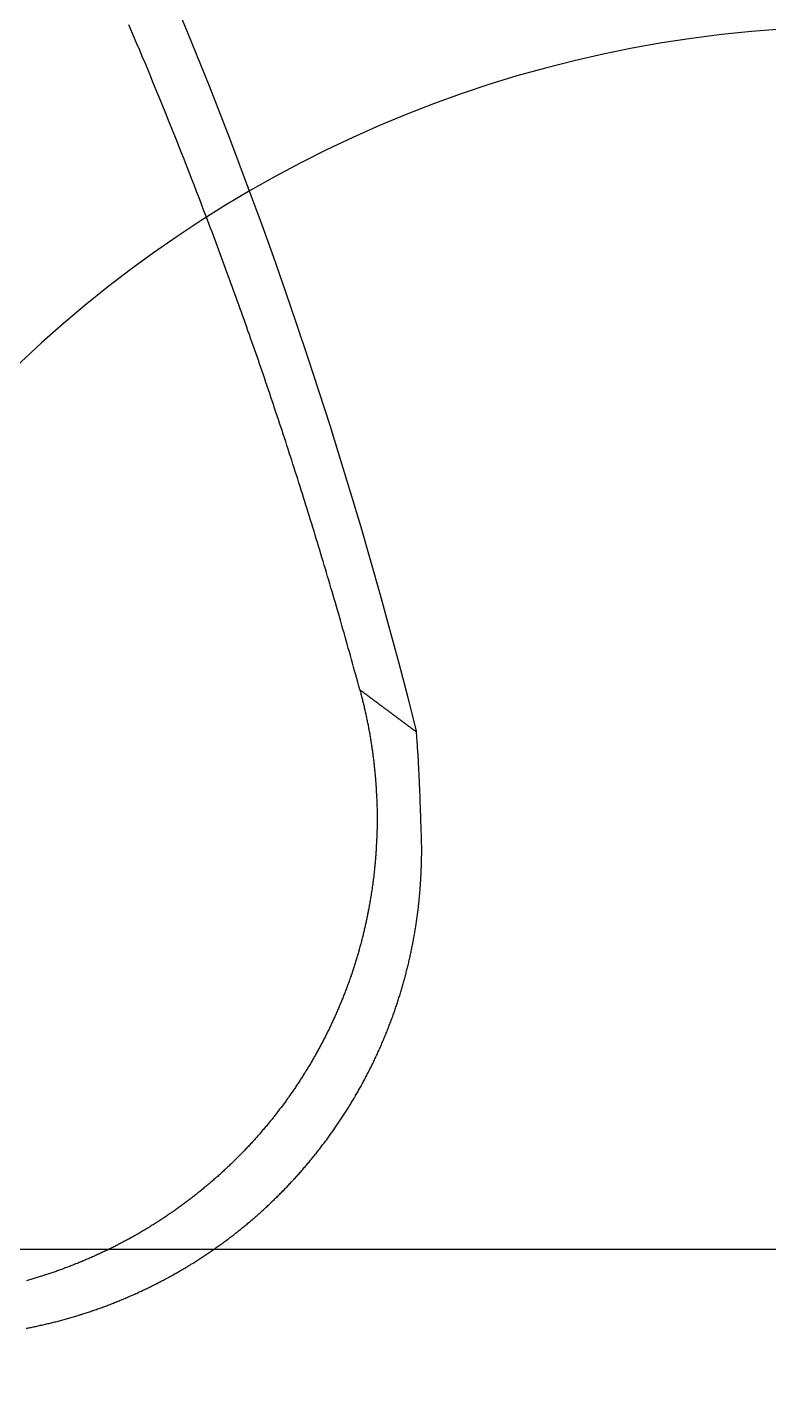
# Model space of a CAD drawing. Extents: x -139 to 76, y -217 to 47.
# Drawn here: x 37.97 to 45.55, y -1.51 to 12.5 of the extents above; entities that cross this region are included whole.
import ezdxf

# ---------------------------------------------------------------- set-up
doc = ezdxf.new("R2010")
doc.units = 0
doc.linetypes.add('CENTER', pattern=[50.8, 31.75, -6.35, 6.35, -6.35])
doc.linetypes.add('DASHED', pattern=[19.05, 12.7, -6.35])
doc.layers.get('0').update_dxf_attribs({"linetype": 'CONTINUOUS'})
doc.layers.add('CENTER', color=1, linetype='CONTINUOUS')

msp = doc.modelspace()

# ---------------------------------------------------------------- linework, layer by layer
at = {"color": 7}
msp.add_polyline3d([(39.799, 10.558, 0), (39.773, 10.624, 0), (39.748, 10.69, 0), (39.723, 10.756, 0), (39.697, 10.822, 0), (39.672, 10.888, 0), (39.646, 10.954, 0), (39.62, 11.02, 0), (39.595, 11.086, 0), (39.569, 11.152, 0), (39.543, 11.218, 0), (39.517, 11.284, 0), (39.49, 11.35, 0), (39.464, 11.416, 0), (39.438, 11.481, 0), (39.411, 11.547, 0), (39.385, 11.613, 0), (39.358, 11.678, 0), (39.332, 11.744, 0), (39.305, 11.809, 0), (39.278, 11.875, 0), (39.251, 11.94, 0), (39.224, 12.006, 0), (39.197, 12.071, 0), (39.17, 12.136, 0), (39.142, 12.201, 0), (39.115, 12.267, 0), (39.087, 12.332, 0), (39.06, 12.397, 0), (39.032, 12.462, 0), (39.005, 12.527, 0)], dxfattribs=at)
at = {"color": 3}
for points in [[(41.367, 5.723, 0), (41.357, 5.762, 0), (41.346, 5.801, 0), (41.336, 5.84, 0), (41.325, 5.878, 0), (41.314, 5.917, 0), (41.303, 5.956, 0), (41.293, 5.995, 0), (41.282, 6.034, 0), (41.271, 6.073, 0), (41.26, 6.111, 0), (41.249, 6.15, 0), (41.239, 6.189, 0), (41.228, 6.228, 0), (41.217, 6.266, 0), (41.206, 6.305, 0), (41.195, 6.344, 0), (41.184, 6.382, 0), (41.173, 6.421, 0), (41.162, 6.46, 0), (41.151, 6.498, 0), (41.139, 6.537, 0), (41.128, 6.575, 0), (41.117, 6.614, 0), (41.106, 6.653, 0), (41.094, 6.691, 0), (41.083, 6.73, 0), (41.072, 6.768, 0), (41.061, 6.807, 0), (41.049, 6.845, 0), (41.038, 6.884, 0), (41.026, 6.922, 0), (41.015, 6.961, 0), (41.004, 6.999, 0), (40.992, 7.038, 0), (40.98, 7.076, 0), (40.969, 7.115, 0), (40.957, 7.153, 0), (40.946, 7.192, 0), (40.934, 7.23, 0), (40.922, 7.268, 0), (40.911, 7.307, 0), (40.899, 7.345, 0), (40.887, 7.383, 0), (40.875, 7.422, 0), (40.864, 7.46, 0), (40.852, 7.498, 0), (40.84, 7.537, 0), (40.828, 7.575, 0), (40.816, 7.613, 0), (40.804, 7.651, 0), (40.792, 7.69, 0), (40.78, 7.728, 0), (40.768, 7.766, 0), (40.756, 7.804, 0), (40.744, 7.842, 0), (40.732, 7.881, 0), (40.72, 7.919, 0), (40.707, 7.957, 0), (40.695, 7.995, 0), (40.683, 8.033, 0), (40.671, 8.071, 0), (40.658, 8.109, 0), (40.646, 8.147, 0), (40.634, 8.185, 0), (40.621, 8.224, 0), (40.609, 8.262, 0), (40.596, 8.3, 0), (40.584, 8.338, 0), (40.572, 8.376, 0), (40.559, 8.414, 0), (40.546, 8.452, 0), (40.534, 8.49, 0), (40.521, 8.527, 0), (40.509, 8.565, 0), (40.496, 8.603, 0), (40.483, 8.641, 0), (40.471, 8.679, 0), (40.458, 8.717, 0), (40.445, 8.755, 0), (40.432, 8.793, 0), (40.419, 8.831, 0), (40.407, 8.868, 0), (40.394, 8.906, 0), (40.381, 8.944, 0), (40.368, 8.982, 0), (40.355, 9.02, 0), (40.342, 9.057, 0), (40.329, 9.095, 0), (40.316, 9.133, 0), (40.303, 9.171, 0), (40.289, 9.208, 0), (40.276, 9.246, 0), (40.263, 9.284, 0), (40.25, 9.321, 0), (40.237, 9.359, 0), (40.223, 9.397, 0), (40.21, 9.434, 0), (40.197, 9.472, 0), (40.184, 9.51, 0), (40.17, 9.547, 0), (40.157, 9.585, 0), (40.143, 9.622, 0), (40.13, 9.66, 0), (40.116, 9.697, 0), (40.103, 9.735, 0), (40.089, 9.773, 0), (40.076, 9.81, 0), (40.062, 9.848, 0), (40.049, 9.885, 0), (40.035, 9.923, 0), (40.021, 9.96, 0), (40.008, 9.997, 0), (39.994, 10.035, 0), (39.98, 10.072, 0), (39.966, 10.11, 0), (39.952, 10.147, 0), (39.939, 10.184, 0), (39.925, 10.222, 0), (39.911, 10.259, 0), (39.897, 10.296, 0), (39.883, 10.334, 0), (39.869, 10.371, 0), (39.855, 10.409, 0), (39.841, 10.446, 0), (39.827, 10.483, 0), (39.813, 10.52, 0), (39.799, 10.558, 0)], [(41.367, 5.723, 0), (41.37, 5.712, 0), (41.373, 5.701, 0), (41.376, 5.69, 0), (41.379, 5.678, 0), (41.382, 5.667, 0), (41.385, 5.656, 0), (41.388, 5.645, 0), (41.391, 5.634, 0), (41.393, 5.623, 0), (41.396, 5.611, 0), (41.399, 5.6, 0), (41.402, 5.589, 0), (41.404, 5.578, 0), (41.407, 5.567, 0), (41.41, 5.555, 0), (41.412, 5.544, 0), (41.415, 5.533, 0), (41.417, 5.522, 0), (41.42, 5.511, 0), (41.423, 5.499, 0), (41.425, 5.488, 0), (41.428, 5.477, 0), (41.43, 5.466, 0), (41.432, 5.455, 0), (41.435, 5.443, 0), (41.437, 5.432, 0), (41.439, 5.421, 0), (41.442, 5.41, 0), (41.444, 5.399, 0), (41.446, 5.387, 0), (41.449, 5.376, 0), (41.451, 5.365, 0), (41.453, 5.354, 0), (41.455, 5.342, 0), (41.457, 5.331, 0), (41.459, 5.32, 0), (41.461, 5.309, 0), (41.463, 5.297, 0), (41.465, 5.286, 0), (41.468, 5.275, 0), (41.469, 5.264, 0), (41.471, 5.252, 0), (41.473, 5.241, 0), (41.475, 5.23, 0), (41.477, 5.218, 0), (41.479, 5.207, 0), (41.481, 5.196, 0), (41.483, 5.185, 0), (41.484, 5.173, 0), (41.486, 5.162, 0), (41.488, 5.151, 0), (41.489, 5.139, 0), (41.491, 5.128, 0), (41.493, 5.117, 0), (41.494, 5.106, 0), (41.496, 5.094, 0), (41.498, 5.083, 0), (41.499, 5.072, 0), (41.501, 5.06, 0), (41.502, 5.049, 0), (41.504, 5.038, 0), (41.505, 5.026, 0), (41.506, 5.015, 0), (41.508, 5.004, 0), (41.509, 4.992, 0), (41.51, 4.981, 0), (41.512, 4.97, 0), (41.513, 4.958, 0), (41.514, 4.947, 0), (41.515, 4.936, 0), (41.517, 4.924, 0), (41.518, 4.913, 0), (41.519, 4.902, 0), (41.52, 4.89, 0), (41.521, 4.879, 0), (41.522, 4.868, 0), (41.523, 4.856, 0), (41.524, 4.845, 0), (41.525, 4.833, 0), (41.526, 4.822, 0), (41.527, 4.811, 0), (41.528, 4.799, 0), (41.529, 4.788, 0), (41.53, 4.777, 0), (41.531, 4.765, 0), (41.532, 4.754, 0), (41.532, 4.742, 0), (41.533, 4.731, 0), (41.534, 4.72, 0), (41.535, 4.708, 0), (41.535, 4.697, 0), (41.536, 4.685, 0), (41.536, 4.674, 0), (41.537, 4.663, 0), (41.538, 4.651, 0), (41.538, 4.64, 0), (41.539, 4.628, 0), (41.539, 4.617, 0), (41.54, 4.605, 0), (41.54, 4.594, 0), (41.541, 4.582, 0), (41.541, 4.571, 0), (41.541, 4.56, 0), (41.542, 4.548, 0), (41.542, 4.537, 0), (41.542, 4.525, 0), (41.543, 4.514, 0), (41.543, 4.502, 0), (41.543, 4.491, 0), (41.543, 4.479, 0), (41.543, 4.468, 0), (41.544, 4.456, 0), (41.544, 4.445, 0), (41.544, 4.433, 0), (41.544, 4.422, 0), (41.544, 4.41, 0), (41.544, 4.399, 0), (41.544, 4.387, 0), (41.544, 4.376, 0), (41.544, 4.364, 0), (41.544, 4.353, 0), (41.543, 4.341, 0), (41.543, 4.33, 0), (41.543, 4.318, 0), (41.543, 4.307, 0), (41.543, 4.295, 0), (41.542, 4.284, 0), (41.542, 4.272, 0), (41.542, 4.26, 0), (41.541, 4.249, 0), (41.541, 4.237, 0), (41.541, 4.226, 0), (41.54, 4.214, 0), (41.54, 4.203, 0), (41.539, 4.191, 0), (41.539, 4.18, 0), (41.538, 4.168, 0), (41.538, 4.157, 0), (41.537, 4.145, 0), (41.536, 4.134, 0), (41.536, 4.122, 0), (41.535, 4.111, 0), (41.535, 4.099, 0), (41.534, 4.088, 0), (41.533, 4.076, 0), (41.532, 4.065, 0), (41.532, 4.053, 0), (41.531, 4.042, 0), (41.53, 4.03, 0), (41.529, 4.019, 0), (41.528, 4.007, 0), (41.527, 3.996, 0), (41.526, 3.984, 0), (41.525, 3.973, 0), (41.524, 3.961, 0), (41.523, 3.95, 0), (41.522, 3.938, 0), (41.521, 3.927, 0), (41.52, 3.915, 0), (41.519, 3.904, 0), (41.518, 3.892, 0), (41.517, 3.881, 0), (41.515, 3.869, 0), (41.514, 3.858, 0), (41.513, 3.846, 0), (41.511, 3.835, 0), (41.51, 3.824, 0), (41.509, 3.812, 0), (41.507, 3.801, 0), (41.506, 3.789, 0), (41.505, 3.778, 0), (41.503, 3.766, 0), (41.502, 3.755, 0), (41.5, 3.744, 0), (41.499, 3.732, 0), (41.497, 3.721, 0), (41.495, 3.709, 0), (41.494, 3.698, 0), (41.492, 3.687, 0), (41.49, 3.675, 0), (41.489, 3.664, 0), (41.487, 3.653, 0), (41.485, 3.641, 0), (41.484, 3.63, 0), (41.482, 3.619, 0), (41.48, 3.607, 0), (41.478, 3.596, 0), (41.476, 3.585, 0), (41.474, 3.573, 0), (41.472, 3.562, 0), (41.471, 3.551, 0), (41.468, 3.539, 0), (41.467, 3.528, 0), (41.464, 3.517, 0), (41.462, 3.506, 0), (41.46, 3.494, 0), (41.458, 3.483, 0), (41.456, 3.472, 0), (41.454, 3.461, 0), (41.452, 3.449, 0), (41.45, 3.438, 0), (41.447, 3.427, 0), (41.445, 3.416, 0), (41.443, 3.404, 0), (41.44, 3.393, 0), (41.438, 3.382, 0), (41.436, 3.371, 0), (41.433, 3.36, 0), (41.431, 3.348, 0), (41.428, 3.337, 0), (41.426, 3.326, 0), (41.423, 3.315, 0), (41.421, 3.304, 0), (41.418, 3.293, 0), (41.416, 3.282, 0), (41.413, 3.27, 0), (41.411, 3.259, 0), (41.408, 3.248, 0), (41.405, 3.237, 0), (41.403, 3.226, 0), (41.4, 3.215, 0), (41.397, 3.204, 0), (41.394, 3.193, 0), (41.392, 3.181, 0), (41.389, 3.17, 0), (41.386, 3.159, 0), (41.383, 3.148, 0), (41.38, 3.137, 0), (41.377, 3.126, 0), (41.374, 3.115, 0), (41.371, 3.104, 0), (41.368, 3.093, 0), (41.365, 3.082, 0), (41.362, 3.071, 0), (41.359, 3.06, 0), (41.356, 3.049, 0), (41.353, 3.038, 0), (41.349, 3.027, 0), (41.346, 3.016, 0), (41.343, 3.005, 0), (41.34, 2.994, 0), (41.337, 2.983, 0), (41.333, 2.972, 0), (41.33, 2.961, 0), (41.327, 2.95, 0), (41.323, 2.939, 0), (41.32, 2.928, 0), (41.316, 2.917, 0), (41.313, 2.906, 0), (41.309, 2.895, 0), (41.306, 2.884, 0), (41.302, 2.873, 0), (41.299, 2.863, 0), (41.295, 2.852, 0), (41.291, 2.841, 0), (41.288, 2.83, 0), (41.284, 2.819, 0), (41.28, 2.808, 0), (41.277, 2.797, 0), (41.273, 2.786, 0), (41.269, 2.775, 0), (41.265, 2.765, 0), (41.261, 2.754, 0), (41.258, 2.743, 0), (41.254, 2.732, 0), (41.25, 2.721, 0), (41.246, 2.71, 0), (41.242, 2.7, 0), (41.238, 2.689, 0), (41.234, 2.678, 0), (41.23, 2.667, 0), (41.226, 2.656, 0), (41.222, 2.646, 0), (41.218, 2.635, 0), (41.213, 2.624, 0), (41.209, 2.613, 0), (41.205, 2.603, 0), (41.201, 2.592, 0), (41.197, 2.581, 0), (41.192, 2.57, 0), (41.188, 2.56, 0), (41.184, 2.549, 0), (41.179, 2.538, 0), (41.175, 2.527, 0), (41.17, 2.517, 0), (41.166, 2.506, 0), (41.161, 2.495, 0), (41.157, 2.485, 0), (41.153, 2.474, 0), (41.148, 2.463, 0), (41.143, 2.453, 0), (41.139, 2.442, 0), (41.134, 2.431, 0), (41.13, 2.421, 0), (41.125, 2.41, 0), (41.12, 2.4, 0), (41.115, 2.389, 0), (41.111, 2.378, 0), (41.106, 2.368, 0), (41.101, 2.357, 0), (41.096, 2.347, 0), (41.091, 2.336, 0), (41.087, 2.326, 0), (41.082, 2.315, 0), (41.077, 2.305, 0), (41.072, 2.294, 0), (41.067, 2.284, 0), (41.062, 2.273, 0), (41.057, 2.263, 0), (41.052, 2.252, 0), (41.047, 2.242, 0), (41.041, 2.232, 0), (41.036, 2.221, 0), (41.031, 2.211, 0), (41.026, 2.201, 0), (41.021, 2.19, 0), (41.016, 2.18, 0), (41.011, 2.17, 0), (41.005, 2.159, 0), (41, 2.149, 0), (40.995, 2.139, 0), (40.989, 2.129, 0), (40.984, 2.118, 0), (40.979, 2.108, 0), (40.973, 2.098, 0), (40.968, 2.088, 0), (40.962, 2.078, 0), (40.957, 2.068, 0), (40.952, 2.058, 0), (40.946, 2.047, 0), (40.941, 2.037, 0), (40.935, 2.027, 0), (40.929, 2.017, 0), (40.924, 2.007, 0), (40.918, 1.997, 0), (40.913, 1.987, 0), (40.907, 1.977, 0), (40.901, 1.967, 0), (40.896, 1.957, 0), (40.89, 1.947, 0), (40.884, 1.937, 0), (40.878, 1.927, 0), (40.873, 1.917, 0), (40.867, 1.908, 0), (40.861, 1.898, 0), (40.855, 1.888, 0), (40.849, 1.878, 0), (40.843, 1.868, 0), (40.837, 1.858, 0), (40.831, 1.849, 0), (40.825, 1.839, 0), (40.819, 1.829, 0), (40.813, 1.819, 0), (40.807, 1.809, 0), (40.801, 1.8, 0), (40.795, 1.79, 0), (40.789, 1.78, 0), (40.783, 1.771, 0), (40.777, 1.761, 0), (40.771, 1.751, 0), (40.764, 1.742, 0), (40.758, 1.732, 0), (40.752, 1.722, 0), (40.746, 1.713, 0), (40.739, 1.703, 0), (40.733, 1.694, 0), (40.727, 1.684, 0), (40.72, 1.675, 0), (40.714, 1.665, 0), (40.708, 1.656, 0), (40.701, 1.646, 0), (40.695, 1.637, 0), (40.688, 1.627, 0), (40.682, 1.618, 0), (40.675, 1.608, 0), (40.669, 1.599, 0), (40.662, 1.589, 0), (40.656, 1.58, 0), (40.649, 1.571, 0), (40.642, 1.561, 0), (40.636, 1.552, 0), (40.629, 1.543, 0), (40.622, 1.533, 0), (40.616, 1.524, 0), (40.609, 1.515, 0), (40.602, 1.505, 0), (40.595, 1.496, 0), (40.589, 1.487, 0), (40.582, 1.478, 0), (40.575, 1.469, 0), (40.568, 1.459, 0), (40.561, 1.45, 0), (40.554, 1.441, 0), (40.547, 1.432, 0), (40.54, 1.423, 0), (40.533, 1.414, 0), (40.526, 1.405, 0), (40.519, 1.395, 0), (40.512, 1.386, 0), (40.505, 1.377, 0), (40.498, 1.368, 0), (40.491, 1.359, 0), (40.484, 1.35, 0), (40.476, 1.341, 0), (40.469, 1.332, 0), (40.462, 1.323, 0), (40.455, 1.314, 0), (40.447, 1.305, 0), (40.44, 1.296, 0), (40.433, 1.288, 0), (40.425, 1.279, 0), (40.418, 1.27, 0), (40.411, 1.261, 0), (40.403, 1.252, 0), (40.396, 1.243, 0), (40.389, 1.234, 0), (40.381, 1.226, 0), (40.373, 1.217, 0), (40.366, 1.208, 0), (40.358, 1.199, 0), (40.351, 1.19, 0), (40.343, 1.182, 0), (40.336, 1.173, 0), (40.328, 1.164, 0), (40.32, 1.156, 0), (40.313, 1.147, 0), (40.305, 1.138, 0), (40.297, 1.13, 0), (40.289, 1.121, 0), (40.282, 1.112, 0), (40.274, 1.104, 0), (40.266, 1.095, 0), (40.258, 1.087, 0), (40.25, 1.078, 0), (40.242, 1.07, 0), (40.235, 1.061, 0), (40.227, 1.053, 0), (40.219, 1.044, 0), (40.211, 1.036, 0), (40.203, 1.027, 0), (40.195, 1.019, 0), (40.187, 1.011, 0), (40.179, 1.002, 0), (40.171, 0.994, 0), (40.163, 0.986, 0), (40.154, 0.977, 0), (40.146, 0.969, 0), (40.138, 0.961, 0), (40.13, 0.953, 0), (40.122, 0.944, 0), (40.114, 0.936, 0), (40.106, 0.928, 0), (40.097, 0.92, 0), (40.089, 0.912, 0), (40.081, 0.904, 0), (40.073, 0.896, 0), (40.064, 0.887, 0), (40.056, 0.879, 0), (40.048, 0.871, 0), (40.039, 0.863, 0), (40.031, 0.855, 0), (40.023, 0.848, 0), (40.014, 0.84, 0), (40.006, 0.832, 0), (39.998, 0.824, 0), (39.989, 0.816, 0), (39.981, 0.808, 0), (39.972, 0.8, 0), (39.964, 0.793, 0), (39.955, 0.785, 0), (39.947, 0.777, 0), (39.938, 0.769, 0), (39.93, 0.762, 0), (39.921, 0.754, 0), (39.913, 0.746, 0), (39.904, 0.739, 0), (39.895, 0.731, 0), (39.887, 0.723, 0), (39.878, 0.716, 0), (39.87, 0.708, 0), (39.861, 0.701, 0), (39.852, 0.693, 0), (39.843, 0.686, 0), (39.835, 0.678, 0), (39.826, 0.671, 0), (39.817, 0.663, 0), (39.809, 0.656, 0), (39.8, 0.649, 0), (39.791, 0.641, 0), (39.782, 0.634, 0), (39.773, 0.627, 0), (39.764, 0.619, 0), (39.755, 0.612, 0), (39.747, 0.605, 0), (39.738, 0.598, 0), (39.729, 0.59, 0), (39.72, 0.583, 0), (39.711, 0.576, 0), (39.702, 0.569, 0), (39.693, 0.562, 0), (39.684, 0.555, 0), (39.675, 0.548, 0), (39.666, 0.54, 0), (39.657, 0.533, 0), (39.648, 0.526, 0), (39.639, 0.519, 0), (39.63, 0.512, 0), (39.621, 0.506, 0), (39.611, 0.499, 0), (39.602, 0.492, 0), (39.593, 0.485, 0), (39.584, 0.478, 0), (39.575, 0.471, 0), (39.566, 0.464, 0), (39.556, 0.457, 0), (39.547, 0.451, 0), (39.538, 0.444, 0), (39.529, 0.437, 0), (39.519, 0.43, 0), (39.51, 0.424, 0), (39.501, 0.417, 0), (39.491, 0.41, 0), (39.482, 0.404, 0), (39.473, 0.397, 0), (39.463, 0.391, 0), (39.454, 0.384, 0), (39.444, 0.378, 0), (39.435, 0.371, 0), (39.426, 0.365, 0), (39.416, 0.358, 0), (39.407, 0.352, 0), (39.397, 0.345, 0), (39.388, 0.339, 0), (39.378, 0.332, 0), (39.369, 0.326, 0), (39.359, 0.32, 0), (39.349, 0.313, 0), (39.34, 0.307, 0), (39.33, 0.301, 0), (39.321, 0.294, 0), (39.311, 0.288, 0), (39.301, 0.282, 0), (39.292, 0.276, 0), (39.282, 0.27, 0), (39.272, 0.263, 0), (39.263, 0.257, 0), (39.253, 0.251, 0), (39.243, 0.245, 0), (39.233, 0.239, 0), (39.223, 0.233, 0), (39.214, 0.227, 0), (39.204, 0.221, 0), (39.194, 0.215, 0), (39.184, 0.209, 0), (39.174, 0.203, 0), (39.164, 0.197, 0), (39.154, 0.191, 0), (39.145, 0.185, 0), (39.135, 0.179, 0), (39.125, 0.174, 0), (39.115, 0.168, 0), (39.105, 0.162, 0), (39.095, 0.156, 0), (39.085, 0.151, 0), (39.075, 0.145, 0), (39.065, 0.139, 0), (39.054, 0.133, 0), (39.044, 0.128, 0), (39.034, 0.122, 0), (39.024, 0.116, 0), (39.014, 0.111, 0), (39.004, 0.105, 0), (38.994, 0.1, 0), (38.983, 0.094, 0), (38.973, 0.089, 0), (38.963, 0.083, 0), (38.953, 0.078, 0), (38.943, 0.072, 0), (38.932, 0.067, 0), (38.922, 0.062, 0), (38.912, 0.056, 0), (38.902, 0.051, 0), (38.891, 0.046, 0), (38.881, 0.04, 0), (38.871, 0.035, 0), (38.861, 0.03, 0), (38.85, 0.025, 0), (38.84, 0.019, 0), (38.83, 0.014, 0), (38.819, 0.009, 0), (38.809, 0.004, 0), (38.798, -0.001, 0), (38.788, -0.006, 0), (38.778, -0.011, 0), (38.767, -0.016, 0), (38.757, -0.021, 0), (38.747, -0.026, 0), (38.736, -0.031, 0), (38.726, -0.036, 0), (38.715, -0.041, 0), (38.705, -0.045, 0), (38.694, -0.05, 0), (38.684, -0.055, 0), (38.674, -0.06, 0), (38.663, -0.065, 0), (38.653, -0.069, 0), (38.642, -0.074, 0), (38.632, -0.079, 0), (38.621, -0.083, 0), (38.611, -0.088, 0), (38.6, -0.092, 0), (38.59, -0.097, 0), (38.579, -0.102, 0), (38.569, -0.106, 0), (38.558, -0.111, 0), (38.548, -0.115, 0), (38.537, -0.119, 0), (38.526, -0.124, 0), (38.516, -0.128, 0), (38.505, -0.133, 0), (38.495, -0.137, 0), (38.484, -0.141, 0), (38.474, -0.146, 0), (38.463, -0.15, 0), (38.452, -0.154, 0), (38.442, -0.158, 0), (38.431, -0.162, 0), (38.42, -0.167, 0), (38.41, -0.171, 0), (38.399, -0.175, 0), (38.389, -0.179, 0), (38.378, -0.183, 0), (38.367, -0.187, 0), (38.356, -0.191, 0), (38.346, -0.195, 0), (38.335, -0.199, 0), (38.324, -0.203, 0), (38.314, -0.207, 0), (38.303, -0.211, 0), (38.292, -0.214, 0), (38.282, -0.218, 0), (38.271, -0.222, 0), (38.26, -0.226, 0), (38.249, -0.23, 0), (38.239, -0.233, 0), (38.228, -0.237, 0), (38.217, -0.241, 0), (38.206, -0.244, 0), (38.195, -0.248, 0), (38.184, -0.252, 0), (38.174, -0.255, 0), (38.163, -0.259, 0), (38.152, -0.262, 0), (38.141, -0.266, 0), (38.13, -0.269, 0), (38.12, -0.273, 0), (38.109, -0.276, 0), (38.098, -0.28, 0), (38.087, -0.283, 0), (38.076, -0.286, 0), (38.065, -0.29, 0), (38.054, -0.293, 0), (38.043, -0.296, 0), (38.032, -0.3, 0), (38.022, -0.303, 0), (38.011, -0.306, 0), (38, -0.309, 0), (37.989, -0.312, 0), (37.978, -0.315, 0), (37.967, -0.319, 0), (37.956, -0.322, 0)], [(41.95, 5.288, 0), (41.947, 5.291, 0), (41.943, 5.294, 0), (41.939, 5.296, 0), (41.936, 5.299, 0), (41.932, 5.302, 0), (41.928, 5.305, 0), (41.925, 5.307, 0), (41.921, 5.31, 0), (41.917, 5.313, 0), (41.914, 5.316, 0), (41.91, 5.318, 0), (41.907, 5.321, 0), (41.903, 5.324, 0), (41.899, 5.327, 0), (41.896, 5.329, 0), (41.892, 5.332, 0), (41.888, 5.335, 0), (41.885, 5.338, 0), (41.881, 5.34, 0), (41.877, 5.343, 0), (41.874, 5.346, 0), (41.87, 5.348, 0), (41.866, 5.351, 0), (41.863, 5.354, 0), (41.859, 5.357, 0), (41.855, 5.359, 0), (41.852, 5.362, 0), (41.848, 5.365, 0), (41.844, 5.368, 0), (41.841, 5.37, 0), (41.837, 5.373, 0), (41.834, 5.376, 0), (41.83, 5.378, 0), (41.826, 5.381, 0), (41.822, 5.384, 0), (41.819, 5.387, 0), (41.815, 5.389, 0), (41.812, 5.392, 0), (41.808, 5.395, 0), (41.804, 5.398, 0), (41.801, 5.4, 0), (41.797, 5.403, 0), (41.793, 5.406, 0), (41.79, 5.409, 0), (41.786, 5.411, 0), (41.782, 5.414, 0), (41.779, 5.417, 0), (41.775, 5.42, 0), (41.771, 5.422, 0), (41.768, 5.425, 0), (41.764, 5.428, 0), (41.76, 5.43, 0), (41.757, 5.433, 0), (41.753, 5.436, 0), (41.749, 5.439, 0), (41.746, 5.441, 0), (41.742, 5.444, 0), (41.738, 5.447, 0), (41.735, 5.45, 0), (41.731, 5.452, 0), (41.727, 5.455, 0), (41.724, 5.458, 0), (41.72, 5.461, 0), (41.716, 5.463, 0), (41.713, 5.466, 0), (41.709, 5.469, 0), (41.705, 5.471, 0), (41.702, 5.474, 0), (41.698, 5.477, 0), (41.694, 5.48, 0), (41.691, 5.482, 0), (41.687, 5.485, 0), (41.683, 5.488, 0), (41.68, 5.491, 0), (41.676, 5.493, 0), (41.672, 5.496, 0), (41.669, 5.499, 0), (41.665, 5.502, 0), (41.661, 5.504, 0), (41.658, 5.507, 0), (41.654, 5.51, 0), (41.65, 5.512, 0), (41.647, 5.515, 0), (41.643, 5.518, 0), (41.639, 5.521, 0), (41.636, 5.523, 0), (41.632, 5.526, 0), (41.628, 5.529, 0), (41.625, 5.532, 0), (41.621, 5.534, 0), (41.617, 5.537, 0), (41.614, 5.54, 0), (41.61, 5.543, 0), (41.606, 5.545, 0), (41.603, 5.548, 0), (41.599, 5.551, 0), (41.595, 5.553, 0), (41.592, 5.556, 0), (41.588, 5.559, 0), (41.584, 5.562, 0), (41.581, 5.564, 0), (41.577, 5.567, 0), (41.573, 5.57, 0), (41.57, 5.573, 0), (41.566, 5.575, 0), (41.562, 5.578, 0), (41.559, 5.581, 0), (41.555, 5.584, 0), (41.551, 5.586, 0), (41.548, 5.589, 0), (41.544, 5.592, 0), (41.54, 5.595, 0), (41.537, 5.597, 0), (41.533, 5.6, 0), (41.529, 5.603, 0), (41.526, 5.605, 0), (41.522, 5.608, 0), (41.518, 5.611, 0), (41.514, 5.614, 0), (41.511, 5.616, 0), (41.507, 5.619, 0), (41.504, 5.622, 0), (41.5, 5.625, 0), (41.496, 5.627, 0), (41.492, 5.63, 0), (41.489, 5.633, 0), (41.485, 5.636, 0), (41.481, 5.638, 0), (41.478, 5.641, 0), (41.474, 5.644, 0), (41.47, 5.646, 0), (41.467, 5.649, 0), (41.463, 5.652, 0), (41.459, 5.655, 0), (41.456, 5.657, 0), (41.452, 5.66, 0), (41.448, 5.663, 0), (41.445, 5.666, 0), (41.441, 5.668, 0), (41.437, 5.671, 0), (41.434, 5.674, 0), (41.43, 5.677, 0), (41.426, 5.679, 0), (41.422, 5.682, 0), (41.419, 5.685, 0), (41.415, 5.687, 0), (41.411, 5.69, 0), (41.408, 5.693, 0), (41.404, 5.696, 0), (41.4, 5.698, 0), (41.397, 5.701, 0), (41.393, 5.704, 0), (41.389, 5.707, 0), (41.386, 5.709, 0), (41.382, 5.712, 0), (41.378, 5.715, 0), (41.375, 5.718, 0), (41.371, 5.72, 0), (41.367, 5.723, 0)], [(37.955, -0.808, 0), (37.967, -0.806, 0), (37.979, -0.804, 0), (37.991, -0.801, 0), (38.004, -0.799, 0), (38.016, -0.796, 0), (38.028, -0.794, 0), (38.04, -0.791, 0), (38.052, -0.789, 0), (38.065, -0.786, 0), (38.077, -0.783, 0), (38.089, -0.781, 0), (38.101, -0.778, 0), (38.113, -0.775, 0), (38.125, -0.773, 0), (38.138, -0.77, 0), (38.15, -0.767, 0), (38.162, -0.764, 0), (38.174, -0.761, 0), (38.186, -0.759, 0), (38.198, -0.756, 0), (38.21, -0.753, 0), (38.222, -0.75, 0), (38.234, -0.747, 0), (38.246, -0.744, 0), (38.258, -0.741, 0), (38.27, -0.738, 0), (38.282, -0.734, 0), (38.294, -0.731, 0), (38.306, -0.728, 0), (38.318, -0.725, 0), (38.33, -0.722, 0), (38.342, -0.718, 0), (38.354, -0.715, 0), (38.366, -0.712, 0), (38.378, -0.708, 0), (38.39, -0.705, 0), (38.402, -0.702, 0), (38.414, -0.698, 0), (38.425, -0.695, 0), (38.437, -0.691, 0), (38.449, -0.688, 0), (38.461, -0.684, 0), (38.473, -0.68, 0), (38.485, -0.677, 0), (38.497, -0.673, 0), (38.508, -0.669, 0), (38.52, -0.666, 0), (38.532, -0.662, 0), (38.544, -0.658, 0), (38.556, -0.654, 0), (38.568, -0.651, 0), (38.579, -0.647, 0), (38.591, -0.643, 0), (38.603, -0.639, 0), (38.614, -0.635, 0), (38.626, -0.631, 0), (38.638, -0.627, 0), (38.65, -0.623, 0), (38.661, -0.619, 0), (38.673, -0.615, 0), (38.685, -0.611, 0), (38.697, -0.607, 0), (38.708, -0.602, 0), (38.72, -0.598, 0), (38.731, -0.594, 0), (38.743, -0.59, 0), (38.755, -0.585, 0), (38.766, -0.581, 0), (38.778, -0.577, 0), (38.79, -0.572, 0), (38.801, -0.568, 0), (38.813, -0.564, 0), (38.825, -0.559, 0), (38.836, -0.555, 0), (38.848, -0.55, 0), (38.859, -0.545, 0), (38.871, -0.541, 0), (38.882, -0.536, 0), (38.894, -0.531, 0), (38.905, -0.527, 0), (38.917, -0.522, 0), (38.928, -0.517, 0), (38.94, -0.513, 0), (38.952, -0.508, 0), (38.963, -0.503, 0), (38.974, -0.498, 0), (38.986, -0.493, 0), (38.997, -0.488, 0), (39.009, -0.483, 0), (39.02, -0.478, 0), (39.032, -0.473, 0), (39.043, -0.468, 0), (39.055, -0.463, 0), (39.066, -0.458, 0), (39.077, -0.453, 0), (39.089, -0.448, 0), (39.1, -0.442, 0), (39.111, -0.437, 0), (39.123, -0.432, 0), (39.134, -0.427, 0), (39.145, -0.421, 0), (39.157, -0.416, 0), (39.168, -0.411, 0), (39.179, -0.405, 0), (39.191, -0.4, 0), (39.202, -0.394, 0), (39.213, -0.389, 0), (39.224, -0.383, 0), (39.236, -0.378, 0), (39.247, -0.372, 0), (39.258, -0.367, 0), (39.269, -0.361, 0), (39.28, -0.356, 0), (39.291, -0.35, 0), (39.303, -0.344, 0), (39.314, -0.338, 0), (39.325, -0.333, 0), (39.336, -0.327, 0), (39.347, -0.321, 0), (39.358, -0.315, 0), (39.369, -0.309, 0), (39.38, -0.304, 0), (39.391, -0.298, 0), (39.402, -0.292, 0), (39.413, -0.286, 0), (39.424, -0.28, 0), (39.435, -0.274, 0), (39.446, -0.268, 0), (39.457, -0.262, 0), (39.468, -0.255, 0), (39.478, -0.249, 0), (39.489, -0.243, 0), (39.5, -0.237, 0), (39.511, -0.231, 0), (39.522, -0.225, 0), (39.533, -0.218, 0), (39.543, -0.212, 0), (39.554, -0.206, 0), (39.565, -0.199, 0), (39.576, -0.193, 0), (39.586, -0.187, 0), (39.597, -0.18, 0), (39.608, -0.174, 0), (39.618, -0.167, 0), (39.629, -0.161, 0), (39.639, -0.154, 0), (39.65, -0.148, 0), (39.661, -0.141, 0), (39.671, -0.135, 0), (39.682, -0.128, 0), (39.692, -0.121, 0), (39.703, -0.115, 0), (39.713, -0.108, 0), (39.724, -0.101, 0), (39.734, -0.095, 0), (39.745, -0.088, 0), (39.755, -0.081, 0), (39.765, -0.074, 0), (39.776, -0.067, 0), (39.786, -0.061, 0), (39.796, -0.054, 0), (39.807, -0.047, 0), (39.817, -0.04, 0), (39.827, -0.033, 0), (39.837, -0.026, 0), (39.848, -0.019, 0), (39.858, -0.012, 0), (39.868, -0.005, 0), (39.878, 0.002, 0), (39.888, 0.009, 0), (39.898, 0.017, 0), (39.909, 0.024, 0), (39.919, 0.031, 0), (39.929, 0.038, 0), (39.939, 0.045, 0), (39.949, 0.053, 0), (39.959, 0.06, 0), (39.969, 0.067, 0), (39.979, 0.075, 0), (39.989, 0.082, 0), (39.999, 0.089, 0), (40.009, 0.097, 0), (40.019, 0.104, 0), (40.029, 0.112, 0), (40.038, 0.119, 0), (40.048, 0.127, 0), (40.058, 0.134, 0), (40.068, 0.142, 0), (40.078, 0.149, 0), (40.087, 0.157, 0), (40.097, 0.164, 0), (40.107, 0.172, 0), (40.117, 0.18, 0), (40.126, 0.187, 0), (40.136, 0.195, 0), (40.146, 0.203, 0), (40.155, 0.211, 0), (40.165, 0.218, 0), (40.175, 0.226, 0), (40.184, 0.234, 0), (40.194, 0.242, 0), (40.203, 0.25, 0), (40.213, 0.258, 0), (40.222, 0.266, 0), (40.232, 0.274, 0), (40.241, 0.282, 0), (40.251, 0.29, 0), (40.26, 0.298, 0), (40.27, 0.306, 0), (40.279, 0.314, 0), (40.288, 0.322, 0), (40.298, 0.33, 0), (40.307, 0.338, 0), (40.317, 0.347, 0), (40.326, 0.355, 0), (40.335, 0.363, 0), (40.344, 0.371, 0), (40.354, 0.38, 0), (40.363, 0.388, 0), (40.372, 0.396, 0), (40.381, 0.405, 0), (40.391, 0.413, 0), (40.4, 0.422, 0), (40.409, 0.43, 0), (40.418, 0.438, 0), (40.427, 0.447, 0), (40.436, 0.456, 0), (40.445, 0.464, 0), (40.454, 0.473, 0), (40.463, 0.481, 0), (40.472, 0.49, 0), (40.481, 0.499, 0), (40.49, 0.507, 0), (40.499, 0.516, 0), (40.508, 0.525, 0), (40.517, 0.533, 0), (40.526, 0.542, 0), (40.535, 0.551, 0), (40.544, 0.56, 0), (40.553, 0.569, 0), (40.562, 0.578, 0), (40.57, 0.586, 0), (40.579, 0.595, 0), (40.588, 0.604, 0), (40.597, 0.613, 0), (40.605, 0.622, 0), (40.614, 0.631, 0), (40.623, 0.64, 0), (40.631, 0.649, 0), (40.64, 0.659, 0), (40.648, 0.668, 0), (40.657, 0.677, 0), (40.666, 0.686, 0), (40.674, 0.695, 0), (40.683, 0.704, 0), (40.691, 0.714, 0), (40.7, 0.723, 0), (40.708, 0.732, 0), (40.717, 0.741, 0), (40.725, 0.751, 0), (40.733, 0.76, 0), (40.742, 0.769, 0), (40.75, 0.779, 0), (40.758, 0.788, 0), (40.767, 0.797, 0), (40.775, 0.807, 0), (40.783, 0.816, 0), (40.791, 0.826, 0), (40.799, 0.835, 0), (40.807, 0.845, 0), (40.816, 0.854, 0), (40.824, 0.864, 0), (40.832, 0.873, 0), (40.84, 0.883, 0), (40.848, 0.892, 0), (40.856, 0.902, 0), (40.864, 0.911, 0), (40.872, 0.921, 0), (40.88, 0.931, 0), (40.887, 0.94, 0), (40.895, 0.95, 0), (40.903, 0.96, 0), (40.911, 0.969, 0), (40.919, 0.979, 0), (40.926, 0.989, 0), (40.934, 0.999, 0), (40.942, 1.008, 0), (40.949, 1.018, 0), (40.957, 1.028, 0), (40.965, 1.038, 0), (40.972, 1.048, 0), (40.98, 1.057, 0), (40.987, 1.067, 0), (40.995, 1.077, 0), (41.002, 1.087, 0), (41.01, 1.097, 0), (41.017, 1.107, 0), (41.025, 1.117, 0), (41.032, 1.127, 0), (41.039, 1.137, 0), (41.047, 1.147, 0), (41.054, 1.157, 0), (41.061, 1.167, 0), (41.068, 1.177, 0), (41.075, 1.187, 0), (41.083, 1.197, 0), (41.09, 1.207, 0), (41.097, 1.217, 0), (41.104, 1.228, 0), (41.111, 1.238, 0), (41.118, 1.248, 0), (41.125, 1.258, 0), (41.132, 1.268, 0), (41.139, 1.279, 0), (41.146, 1.289, 0), (41.153, 1.299, 0), (41.16, 1.309, 0), (41.167, 1.32, 0), (41.174, 1.33, 0), (41.181, 1.34, 0), (41.188, 1.351, 0), (41.194, 1.361, 0), (41.201, 1.371, 0), (41.208, 1.382, 0), (41.214, 1.392, 0), (41.221, 1.403, 0), (41.228, 1.413, 0), (41.234, 1.424, 0), (41.241, 1.434, 0), (41.248, 1.445, 0), (41.254, 1.455, 0), (41.261, 1.466, 0), (41.267, 1.476, 0), (41.274, 1.487, 0), (41.28, 1.497, 0), (41.286, 1.508, 0), (41.293, 1.519, 0), (41.299, 1.529, 0), (41.306, 1.54, 0), (41.312, 1.551, 0), (41.318, 1.561, 0), (41.324, 1.572, 0), (41.331, 1.583, 0), (41.337, 1.593, 0), (41.343, 1.604, 0), (41.349, 1.615, 0), (41.355, 1.626, 0), (41.361, 1.637, 0), (41.367, 1.647, 0), (41.373, 1.658, 0), (41.38, 1.669, 0), (41.386, 1.68, 0), (41.392, 1.691, 0), (41.398, 1.702, 0), (41.403, 1.713, 0), (41.409, 1.724, 0), (41.415, 1.735, 0), (41.421, 1.746, 0), (41.427, 1.757, 0), (41.433, 1.768, 0), (41.438, 1.779, 0), (41.444, 1.79, 0), (41.45, 1.801, 0), (41.456, 1.812, 0), (41.461, 1.823, 0), (41.467, 1.834, 0), (41.472, 1.846, 0), (41.478, 1.857, 0), (41.484, 1.868, 0), (41.489, 1.879, 0), (41.495, 1.89, 0), (41.5, 1.902, 0), (41.506, 1.913, 0), (41.511, 1.924, 0), (41.516, 1.935, 0), (41.522, 1.947, 0), (41.527, 1.958, 0), (41.532, 1.969, 0), (41.538, 1.981, 0), (41.543, 1.992, 0), (41.548, 2.004, 0), (41.553, 2.015, 0), (41.559, 2.026, 0), (41.564, 2.038, 0), (41.569, 2.049, 0), (41.574, 2.061, 0), (41.579, 2.072, 0), (41.584, 2.084, 0), (41.589, 2.095, 0), (41.594, 2.107, 0), (41.599, 2.118, 0), (41.604, 2.13, 0), (41.609, 2.141, 0), (41.614, 2.153, 0), (41.618, 2.164, 0), (41.623, 2.176, 0), (41.628, 2.187, 0), (41.633, 2.199, 0), (41.638, 2.211, 0), (41.642, 2.222, 0), (41.647, 2.234, 0), (41.651, 2.245, 0), (41.656, 2.257, 0), (41.66, 2.269, 0), (41.665, 2.28, 0), (41.669, 2.292, 0), (41.674, 2.304, 0), (41.678, 2.315, 0), (41.683, 2.327, 0), (41.687, 2.339, 0), (41.691, 2.35, 0), (41.696, 2.362, 0), (41.7, 2.374, 0), (41.704, 2.385, 0), (41.709, 2.397, 0), (41.713, 2.409, 0), (41.717, 2.42, 0), (41.721, 2.432, 0), (41.725, 2.444, 0), (41.729, 2.456, 0), (41.733, 2.467, 0), (41.737, 2.479, 0), (41.741, 2.491, 0), (41.745, 2.503, 0), (41.749, 2.515, 0), (41.753, 2.526, 0), (41.757, 2.538, 0), (41.761, 2.55, 0), (41.764, 2.562, 0), (41.768, 2.574, 0), (41.772, 2.585, 0), (41.776, 2.597, 0), (41.779, 2.609, 0), (41.783, 2.621, 0), (41.786, 2.633, 0), (41.79, 2.645, 0), (41.794, 2.657, 0), (41.797, 2.668, 0), (41.801, 2.68, 0), (41.804, 2.692, 0), (41.807, 2.704, 0), (41.811, 2.716, 0), (41.814, 2.728, 0), (41.818, 2.74, 0), (41.821, 2.752, 0), (41.824, 2.764, 0), (41.828, 2.776, 0), (41.831, 2.788, 0), (41.834, 2.8, 0), (41.837, 2.812, 0), (41.84, 2.824, 0), (41.843, 2.836, 0), (41.846, 2.848, 0), (41.849, 2.86, 0), (41.852, 2.872, 0), (41.855, 2.884, 0), (41.858, 2.896, 0), (41.861, 2.908, 0), (41.864, 2.92, 0), (41.867, 2.932, 0), (41.87, 2.944, 0), (41.873, 2.956, 0), (41.875, 2.968, 0), (41.878, 2.98, 0), (41.881, 2.992, 0), (41.883, 3.004, 0), (41.886, 3.017, 0), (41.889, 3.029, 0), (41.891, 3.041, 0), (41.894, 3.053, 0), (41.896, 3.065, 0), (41.899, 3.077, 0), (41.901, 3.089, 0), (41.904, 3.102, 0), (41.906, 3.114, 0), (41.909, 3.126, 0), (41.911, 3.138, 0), (41.913, 3.15, 0), (41.916, 3.162, 0), (41.918, 3.175, 0), (41.92, 3.187, 0), (41.922, 3.199, 0), (41.924, 3.211, 0), (41.926, 3.224, 0), (41.929, 3.236, 0), (41.931, 3.248, 0), (41.933, 3.26, 0), (41.935, 3.273, 0), (41.937, 3.285, 0), (41.939, 3.297, 0), (41.941, 3.31, 0), (41.943, 3.322, 0), (41.944, 3.334, 0), (41.946, 3.346, 0), (41.948, 3.359, 0), (41.95, 3.371, 0), (41.952, 3.384, 0), (41.953, 3.396, 0), (41.955, 3.408, 0), (41.957, 3.421, 0), (41.958, 3.433, 0), (41.96, 3.445, 0), (41.961, 3.458, 0), (41.963, 3.47, 0), (41.964, 3.483, 0), (41.966, 3.495, 0), (41.967, 3.507, 0), (41.969, 3.52, 0), (41.97, 3.532, 0), (41.971, 3.545, 0), (41.973, 3.557, 0), (41.974, 3.57, 0), (41.975, 3.582, 0), (41.977, 3.594, 0), (41.978, 3.607, 0), (41.979, 3.619, 0), (41.98, 3.632, 0), (41.981, 3.644, 0), (41.982, 3.657, 0), (41.983, 3.669, 0), (41.984, 3.682, 0), (41.985, 3.694, 0), (41.986, 3.707, 0), (41.987, 3.719, 0), (41.988, 3.732, 0), (41.989, 3.744, 0), (41.989, 3.756, 0), (41.99, 3.769, 0), (41.991, 3.781, 0), (41.992, 3.794, 0), (41.992, 3.806, 0), (41.993, 3.819, 0), (41.994, 3.831, 0), (41.994, 3.844, 0), (41.995, 3.856, 0), (41.995, 3.869, 0), (41.996, 3.881, 0), (41.996, 3.894, 0), (41.997, 3.906, 0), (41.997, 3.919, 0), (41.998, 3.931, 0), (41.998, 3.944, 0), (41.998, 3.956, 0), (41.999, 3.969, 0), (41.999, 3.981, 0), (41.999, 3.994, 0), (41.999, 4.006, 0), (41.999, 4.019, 0), (42, 4.031, 0), (42, 4.044, 0), (42, 4.056, 0), (42, 4.069, 0), (42, 4.081, 0), (42, 4.094, 0), (42, 4.106, 0), (42, 4.118, 0), (42, 4.131, 0), (41.999, 4.143, 0), (41.999, 4.156, 0), (41.999, 4.168, 0), (41.999, 4.181, 0), (41.998, 4.193, 0), (41.998, 4.206, 0), (41.998, 4.218, 0), (41.998, 4.23, 0), (41.997, 4.243, 0), (41.997, 4.255, 0), (41.996, 4.268, 0), (41.996, 4.28, 0), (41.995, 4.292, 0), (41.995, 4.305, 0), (41.995, 4.317, 0), (41.994, 4.33, 0), (41.994, 4.342, 0), (41.993, 4.354, 0), (41.993, 4.367, 0), (41.992, 4.379, 0), (41.992, 4.392, 0), (41.992, 4.404, 0), (41.991, 4.416, 0), (41.991, 4.429, 0), (41.99, 4.441, 0), (41.99, 4.454, 0), (41.989, 4.466, 0), (41.989, 4.478, 0), (41.989, 4.491, 0), (41.988, 4.503, 0), (41.988, 4.515, 0), (41.987, 4.528, 0), (41.987, 4.54, 0), (41.986, 4.553, 0), (41.986, 4.565, 0), (41.986, 4.578, 0), (41.985, 4.59, 0), (41.985, 4.602, 0), (41.984, 4.615, 0), (41.984, 4.627, 0), (41.983, 4.64, 0), (41.983, 4.652, 0), (41.982, 4.665, 0), (41.982, 4.677, 0), (41.981, 4.689, 0), (41.981, 4.702, 0), (41.98, 4.714, 0), (41.98, 4.727, 0), (41.979, 4.739, 0), (41.979, 4.752, 0), (41.978, 4.764, 0), (41.978, 4.777, 0), (41.977, 4.789, 0), (41.977, 4.802, 0), (41.976, 4.814, 0), (41.975, 4.827, 0), (41.975, 4.84, 0), (41.974, 4.852, 0), (41.974, 4.865, 0), (41.973, 4.877, 0), (41.972, 4.89, 0), (41.972, 4.902, 0), (41.971, 4.915, 0), (41.971, 4.928, 0), (41.97, 4.94, 0), (41.969, 4.953, 0), (41.969, 4.965, 0), (41.968, 4.978, 0), (41.967, 4.991, 0), (41.966, 5.003, 0), (41.966, 5.016, 0), (41.965, 5.029, 0), (41.964, 5.042, 0), (41.963, 5.054, 0), (41.963, 5.067, 0), (41.962, 5.08, 0), (41.961, 5.092, 0), (41.96, 5.105, 0), (41.959, 5.118, 0), (41.958, 5.131, 0), (41.958, 5.144, 0), (41.957, 5.157, 0), (41.956, 5.169, 0), (41.955, 5.182, 0), (41.954, 5.195, 0), (41.953, 5.208, 0), (41.952, 5.221, 0), (41.951, 5.234, 0), (41.95, 5.247, 0), (41.949, 5.26, 0), (41.948, 5.273, 0), (41.947, 5.286, 0), (41.946, 5.299, 0), (41.944, 5.312, 0)]]:
    msp.add_polyline3d(points, dxfattribs=at)
at = {"color": 7, "linetype": 'CONTINUOUS'}
for centre, radius, start, end in [((-8.873, -7.377), 52.377, 20.3366, 97.7792), ((46.51, 0), 12.51, 92.3383, 267.6617)]:
    msp.add_arc(centre, radius, start, end, dxfattribs=at)
at = {"color": 3, "linetype": 'DASHED'}
msp.add_arc((-8.873, -7.377), 52.377, 13.9938, 20.3366, dxfattribs=at)
at = {"layer": 'CENTER', "color": 1, "linetype": 'CENTER'}
msp.add_line((32, 0), (76, 0), dxfattribs=at)

doc.saveas('drawing.dxf')
